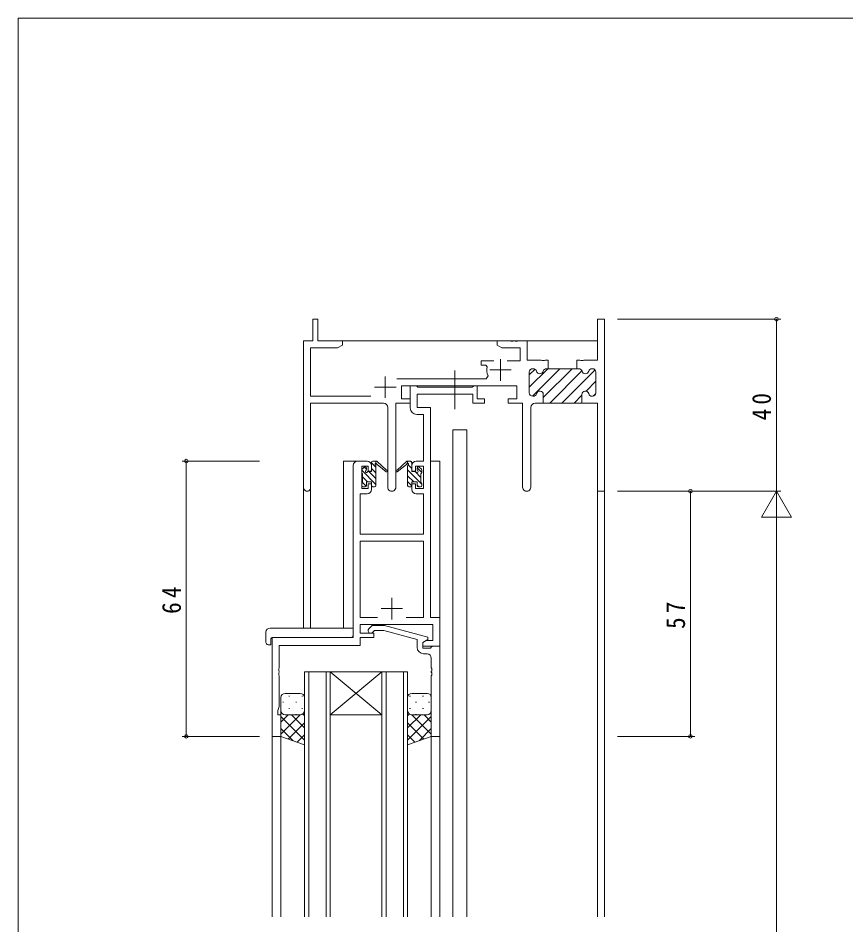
# Model space of a CAD drawing. Units: millimetres on the paper. Extents: x -420 to 373, y -297 to 267.
# Drawn here: x -417.7 to -225.1, y 53.5 to 264.4 of the extents above; entities that cross this region are included whole.
import ezdxf

# ---------------------------------------------------------------- set-up
doc = ezdxf.new("R2010")
doc.units = ezdxf.units.MM
doc.linetypes.add('CHAIN2', pattern=[12, 9, -1, 1, -1])
for name, color, linetype, lineweight in [('0-1_YKK_ZWAK', 7, 'Continuous', 9), ('0-3_YKK_11', 7, 'Continuous', 9), ('0-4_YKK_12', 2, 'Continuous', 9), ('0-5_YKK_13', 4, 'Continuous', 9), ('0-7_YKK_D', 6, 'Continuous', 9)]:
    doc.layers.add(name, color=color, linetype=linetype, lineweight=lineweight)
doc.styles.add('ＭＳ ゴシック', font='')
doc.styles.get('ＭＳ ゴシック').set_extended_font_data('MS Gothic')

msp = doc.modelspace()

# ---------------------------------------------------------------- linework, layer by layer
at = {"layer": '0-1_YKK_ZWAK'}
for p in [(-417.7, -260.6), (352.3, 264.4)]:
    msp.add_line(p, (-417.7, 264.4), dxfattribs=at)
at = {"layer": '0-3_YKK_11'}
for p, q in [((-349.163, 194.377), (-349.163, 189.377)), ((-347.963, 194.377), (-349.163, 194.377)), ((-347.963, 189.377), (-347.963, 194.377)), ((-282.893, 194.377), (-281.263, 194.377)), ((-282.893, 184.877), (-282.893, 194.377)), ((-281.263, 194.377), (-281.263, 154.377)), ((-351.263, 189.377), (-351.263, 155.192)), ((-349.163, 189.377), (-351.263, 189.377)), ((-349.633, 187.747), (-343.354, 187.747)), ((-349.633, 176.507), (-349.633, 187.747)), ((-342.263, 189.377), (-347.963, 189.377)), ((-343.354, 187.747), (-342.263, 188.377)), ((-342.263, 188.377), (-342.263, 189.377)), ((-306.263, 189.377), (-306.263, 188.377)), ((-303.221, 189.377), (-306.263, 189.377)), ((-306.263, 188.377), (-305.172, 187.747)), ((-305.172, 187.747), (-300.893, 187.747)), ((-303.038, 189.257), (-303.221, 189.377)), ((-302.488, 189.257), (-303.038, 189.257)), ((-302.305, 189.377), (-302.488, 189.257)), ((-302.221, 189.377), (-302.305, 189.377)), ((-302.038, 189.257), (-302.221, 189.377)), ((-301.488, 189.257), (-302.038, 189.257)), ((-301.305, 189.377), (-301.488, 189.257)), ((-299.263, 189.377), (-301.305, 189.377)), ((-300.893, 187.747), (-300.893, 184.677)), ((-299.263, 184.877), (-299.263, 189.377)), ((-309.963, 184.677), (-309.963, 183.677)), ((-307.013, 184.677), (-309.963, 184.677)), ((-309.963, 183.677), (-308.87, 183.677)), ((-308.87, 183.677), (-308.578, 183.309)), ((-305.463, 185.077), (-305.463, 180.077)), ((-300.893, 184.677), (-303.913, 184.677)), ((-295.971, 184.877), (-299.263, 184.877)), ((-295.788, 184.757), (-295.971, 184.877)), ((-295.238, 184.757), (-295.788, 184.757)), ((-295.055, 184.877), (-295.238, 184.757)), ((-294.363, 184.877), (-295.055, 184.877)), ((-294.363, 182.877), (-294.363, 184.877)), ((-294.363, 182.877), (-294.363, 184.877)), ((-287.663, 184.877), (-286.971, 184.877)), ((-287.663, 182.877), (-287.663, 184.877)), ((-286.971, 184.877), (-286.788, 184.757)), ((-286.788, 184.757), (-286.238, 184.757)), ((-286.238, 184.757), (-286.055, 184.877)), ((-286.055, 184.877), (-282.893, 184.877)), ((-307.963, 182.577), (-302.963, 182.577)), ((-298.763, 178.593), (-294.479, 182.877)), ((-298.763, 181.421), (-297.432, 182.752)), ((-298.763, 182.077), (-298.763, 177.277)), ((-298.763, 177.277), (-298.763, 182.077)), ((-298.046, 176.482), (-291.65, 182.877)), ((-297.862, 182.877), (-297.963, 182.877)), ((-297.963, 182.877), (-297.862, 182.877)), ((-295.513, 176.186), (-288.822, 182.877)), ((-294.363, 182.877), (-294.764, 182.877)), ((-287.663, 182.877), (-294.363, 182.877)), ((-293.993, 174.877), (-286.513, 182.358)), ((-291.165, 174.877), (-283.45, 182.592)), ((-287.262, 182.877), (-287.663, 182.877)), ((-287.262, 182.877), (-287.663, 182.877)), ((-284.063, 182.877), (-284.164, 182.877)), ((-284.063, 182.877), (-284.164, 182.877)), ((-283.263, 177.277), (-283.263, 182.077)), ((-283.263, 177.277), (-283.263, 182.077)), ((-332.263, 181.077), (-332.263, 176.077)), ((-308.813, 180.507), (-329.571, 180.507)), ((-308.361, 181.219), (-308.813, 180.507)), ((-285.553, 177.661), (-283.263, 179.951)), ((-334.763, 178.577), (-329.763, 178.577)), ((-328.463, 178.877), (-301.663, 178.877)), ((-328.463, 175.877), (-328.463, 178.877)), ((-326.463, 178.877), (-325.133, 178.877)), ((-326.463, 173.747), (-326.463, 178.877)), ((-325.133, 178.877), (-324.858, 178.697)), ((-324.858, 178.697), (-324.675, 178.577)), ((-324.675, 178.577), (-312.021, 178.577)), ((-312.021, 178.577), (-311.838, 178.697)), ((-311.838, 178.697), (-311.563, 178.877)), ((-311.563, 178.877), (-310.863, 178.877)), ((-310.863, 178.877), (-310.863, 175.877)), ((-301.663, 178.877), (-301.663, 175.877)), ((-335.613, 176.507), (-349.633, 176.507)), ((-326.463, 175.877), (-328.463, 175.877)), ((-326.463, 174.877), (-326.463, 175.877)), ((-324.833, 176.947), (-324.833, 173.877)), ((-311.863, 176.947), (-324.833, 176.947)), ((-311.863, 174.877), (-311.863, 176.947)), ((-310.863, 175.877), (-309.163, 175.877)), ((-309.163, 175.877), (-309.163, 174.877)), ((-303.663, 175.877), (-303.663, 174.877)), ((-301.663, 175.877), (-303.663, 175.877)), ((-297.963, 176.477), (-297.862, 176.477)), ((-297.862, 176.477), (-297.963, 176.477)), ((-295.513, 176.877), (-295.513, 174.877)), ((-295.513, 174.877), (-295.513, 176.877)), ((-288.336, 174.877), (-286.513, 176.701)), ((-286.513, 174.877), (-286.513, 176.877)), ((-286.513, 174.877), (-286.513, 176.877)), ((-286.513, 174.877), (-286.513, 176.877)), ((-286.513, 174.877), (-286.513, 176.877)), ((-284.164, 176.477), (-284.063, 176.477)), ((-284.164, 176.477), (-284.063, 176.477)), ((-283.889, 176.496), (-283.282, 177.103)), ((-349.633, 174.877), (-332.713, 174.877)), ((-349.633, 155.192), (-349.633, 174.877)), ((-331.713, 173.877), (-331.713, 155.327)), ((-329.813, 174.877), (-326.463, 174.877)), ((-329.813, 155.327), (-329.813, 174.877)), ((-324.833, 173.877), (-321.763, 173.877)), ((-321.763, 173.877), (-321.763, 125.007)), ((-309.163, 174.877), (-311.863, 174.877)), ((-303.663, 174.877), (-300.313, 174.877)), ((-300.313, 174.877), (-300.313, 155.327)), ((-298.413, 155.327), (-298.413, 173.877)), ((-297.413, 174.877), (-295.513, 174.877)), ((-295.513, 174.877), (-286.513, 174.877)), ((-282.893, 174.877), (-286.513, 174.877)), ((-282.893, 154.377), (-282.893, 174.877)), ((-323.393, 172.247), (-324.963, 172.247)), ((-323.393, 161.377), (-323.393, 172.247)), ((-339.763, 120.377), (-339.763, 160.377)), ((-338.763, 161.377), (-336.463, 161.377)), ((-335.463, 160.377), (-335.463, 159.077)), ((-326.063, 159.077), (-326.063, 160.377)), ((-325.063, 161.377), (-323.393, 161.377)), ((-337.763, 160.177), (-337.763, 154.977)), ((-336.263, 160.177), (-337.763, 160.177)), ((-336.263, 159.077), (-336.263, 160.177)), ((-335.463, 159.077), (-336.263, 159.077)), ((-325.263, 159.077), (-326.063, 159.077)), ((-325.263, 160.177), (-325.263, 159.077)), ((-323.393, 160.177), (-325.263, 160.177)), ((-323.393, 154.977), (-323.393, 160.177)), ((-336.263, 156.077), (-335.463, 156.077)), ((-336.263, 154.977), (-336.263, 156.077)), ((-335.463, 156.077), (-335.463, 154.777)), ((-326.063, 156.077), (-325.263, 156.077)), ((-326.063, 154.777), (-326.063, 156.077)), ((-325.263, 156.077), (-325.263, 154.977)), ((-337.763, 154.977), (-336.263, 154.977)), ((-325.263, 154.977), (-323.393, 154.977)), ((-281.263, 154.377), (-282.893, 154.377)), ((-338.133, 153.777), (-338.133, 144.377)), ((-336.463, 153.777), (-338.133, 153.777)), ((-323.393, 153.777), (-325.063, 153.777)), ((-323.393, 144.377), (-323.393, 153.777)), ((-338.133, 144.377), (-323.393, 144.377)), ((-338.133, 142.747), (-323.393, 142.747)), ((-338.133, 125.007), (-338.133, 142.747)), ((-323.393, 142.747), (-323.393, 125.007)), ((-330.763, 129.577), (-330.763, 124.577)), ((-333.263, 127.077), (-328.263, 127.077)), ((-334.113, 125.007), (-338.133, 125.007)), ((-334.113, 125.007), (-338.133, 125.007)), ((-323.393, 125.007), (-327.413, 125.007)), ((-321.763, 125.007), (-319.563, 125.007)), ((-319.563, 125.007), (-319.563, 118.377)), ((-338.133, 123.377), (-338.133, 121.377)), ((-321.193, 123.377), (-338.133, 123.377)), ((-336.087, 122.402), (-335.312, 123.177)), ((-335.312, 123.177), (-332.466, 123.177)), ((-332.466, 123.177), (-322.363, 120.47)), ((-321.193, 119.677), (-321.193, 123.377)), ((-358.563, 120.377), (-339.763, 120.377)), ((-358.563, 97.377), (-358.563, 120.377)), ((-338.133, 121.377), (-334.963, 121.377)), ((-338.133, 120.377), (-338.133, 118.477)), ((-334.963, 120.377), (-338.133, 120.377)), ((-334.815, 121.977), (-335.239, 121.553)), ((-334.963, 121.377), (-334.963, 120.377)), ((-332.624, 121.977), (-334.815, 121.977)), ((-324.863, 119.898), (-332.624, 121.977)), ((-322.363, 120.47), (-322.363, 119.87)), ((-356.933, 118.477), (-356.933, 113.336)), ((-338.133, 118.477), (-356.933, 118.477)), ((-324.863, 118.077), (-324.863, 119.898)), ((-322.363, 119.87), (-323.563, 119.177)), ((-323.563, 119.177), (-322.697, 119.677)), ((-323.563, 119.177), (-323.563, 117.877)), ((-323.563, 118.377), (-323.563, 119.177)), ((-319.563, 118.377), (-323.563, 118.377)), ((-322.697, 119.677), (-321.193, 119.677)), ((-321.563, 118.077), (-321.263, 118.377)), ((-321.263, 118.377), (-319.563, 118.377)), ((-319.563, 118.377), (-319.563, 97.377)), ((-323.563, 117.877), (-321.763, 117.877)), ((-322.563, 116.577), (-323.363, 116.577)), ((-321.763, 117.877), (-321.563, 118.077)), ((-321.563, 113.336), (-321.563, 115.577)), ((-356.933, 113.336), (-357.053, 113.152)), ((-357.053, 113.152), (-357.053, 112.602)), ((-357.053, 112.602), (-356.933, 112.419)), ((-356.933, 112.336), (-357.053, 112.152)), ((-357.053, 112.152), (-357.053, 111.602)), ((-356.933, 112.419), (-356.933, 112.336)), ((-321.443, 113.152), (-321.563, 113.336)), ((-321.563, 112.419), (-321.443, 112.602)), ((-321.563, 112.336), (-321.563, 112.419)), ((-321.443, 112.152), (-321.563, 112.336)), ((-321.443, 112.602), (-321.443, 113.152)), ((-321.443, 111.602), (-321.443, 112.152)), ((-357.053, 111.602), (-356.933, 111.419)), ((-356.933, 111.419), (-356.933, 104.284)), ((-321.563, 111.419), (-321.443, 111.602)), ((-321.563, 97.377), (-321.563, 111.419)), ((-356.933, 104.284), (-357.263, 103.377)), ((-357.263, 103.377), (-357.263, 102.377)), ((-357.263, 102.377), (-356.563, 102.377)), ((-356.563, 102.377), (-356.563, 97.377)), ((-356.563, 97.377), (-358.563, 97.377)), ((-319.563, 97.377), (-321.563, 97.377))]:
    msp.add_line(p, q, dxfattribs=at)
msp.add_lwpolyline([(-294.363, 182.877), (-294.764, 182.877), (-294.363, 182.877)], dxfattribs=at)
for centre, radius, start, end in [((-305.463, 182.577), 3.2, 166.787, 205.10791), ((-297.963, 182.077), 0.8, 90, 179.99998), ((-297.963, 182.077), 0.8, 90, 179.99998), ((-297.862, 182.077), 0.8, 14.47748, 89.99997), ((-297.862, 182.077), 0.8, 14.47748, 89.99997), ((-296.313, 182.477), 0.8, 194.47751, 345.52248), ((-296.313, 182.477), 0.8, 194.47751, 345.52248), ((-294.764, 182.077), 0.8, 90.00002, 165.52251), ((-294.764, 182.077), 0.8, 90.00002, 165.52251), ((-287.262, 182.077), 0.8, 14.47748, 89.99997), ((-287.262, 182.077), 0.8, 14.47748, 89.99997), ((-285.713, 182.477), 0.8, 194.47751, 345.52248), ((-285.713, 182.477), 0.8, 194.47751, 345.52248), ((-284.164, 182.077), 0.8, 90.00002, 165.52251), ((-284.164, 182.077), 0.8, 90.00002, 165.52251), ((-284.063, 182.077), 0.8, 0, 89.99998), ((-284.063, 182.077), 0.8, 0, 89.99998), ((-297.963, 177.277), 0.8, 180, 269.99998), ((-297.963, 177.277), 0.8, 180, 269.99998), ((-296.313, 176.877), 0.8, 0, 165.52248), ((-296.313, 176.877), 0.8, 0, 165.52248), ((-285.713, 176.877), 0.8, 14.47751, 179.99998), ((-285.713, 176.877), 0.8, 14.47751, 179.99998), ((-284.063, 177.277), 0.8, 270, 359.99998), ((-284.063, 177.277), 0.8, 270, 359.99998), ((-297.862, 177.277), 0.8, 270.00002, 345.52251), ((-297.862, 177.277), 0.8, 270.00002, 345.52251), ((-284.164, 177.277), 0.8, 194.47748, 269.99997), ((-284.164, 177.277), 0.8, 194.47748, 269.99997), ((-332.713, 173.877), 1, 0, 89.99998), ((-324.963, 173.747), 1.5, 180, 269.99998), ((-297.413, 173.877), 1, 90, 179.99998), ((-338.763, 160.377), 1, 90, 179.99998), ((-336.463, 160.377), 1, 0, 89.99998), ((-325.063, 160.377), 1, 90, 179.99998), ((-350.448, 155.192), 0.815, 179.99998, 0), ((-336.463, 154.777), 1, 270, 359.99998), ((-330.763, 155.327), 0.95, 179.99998, 0), ((-325.063, 154.777), 1, 180, 269.99998), ((-299.363, 155.327), 0.95, 179.99998, 0), ((-335.663, 121.977), 0.6, 134.99998, 315), ((-323.363, 118.077), 1.5, 180, 269.99998), ((-322.563, 115.577), 1, 0, 89.99998)]:
    msp.add_arc(centre, radius, start, end, dxfattribs=at)
at = {"layer": '0-4_YKK_12'}
for p, q in [((-342.763, 189.377), (-282.893, 189.377)), ((-316.563, 55.375), (-316.563, 168.677)), ((-316.563, 168.677), (-313.263, 168.677)), ((-313.263, 55.375), (-313.263, 168.677)), ((-338.763, 161.377), (-341.963, 161.377)), ((-341.963, 122.565), (-341.963, 161.377)), ((-321.763, 161.377), (-319.563, 161.377)), ((-319.563, 161.377), (-319.563, 55.375)), ((-351.263, 155.192), (-351.263, 122.565)), ((-349.633, 155.192), (-349.633, 122.565)), ((-282.893, 154.377), (-282.893, 55.375)), ((-281.263, 154.377), (-282.893, 154.377)), ((-281.263, 154.377), (-281.263, 55.375)), ((-355.463, 120.377), (-357.963, 120.377)), ((-351.063, 55.375), (-351.063, 112.373)), ((-351.063, 112.373), (-345.063, 112.373)), ((-350.063, 112.373), (-350.063, 55.375)), ((-346.063, 55.375), (-346.063, 112.373)), ((-345.063, 112.373), (-345.063, 55.375)), ((-333.063, 112.373), (-345.063, 102.373)), ((-345.063, 112.373), (-333.063, 102.373)), ((-345.063, 112.373), (-333.063, 112.373)), ((-333.063, 55.375), (-333.063, 112.373)), ((-333.063, 112.373), (-327.063, 112.373)), ((-332.063, 112.373), (-332.063, 55.375)), ((-328.063, 55.375), (-328.063, 112.373)), ((-327.063, 112.373), (-327.063, 55.375)), ((-345.063, 102.373), (-333.063, 102.373)), ((-358.563, 97.377), (-358.563, 55.375)), ((-356.564, 97.377), (-356.564, 55.375)), ((-321.563, 97.377), (-321.563, 55.375))]:
    msp.add_line(p, q, dxfattribs=at)
at = {"layer": '0-5_YKK_13', "linetype": 'CHAIN2'}
msp.add_line((-316.065, 173.447), (-316.065, 183.435), dxfattribs=at)
at = {"layer": '0-5_YKK_13'}
for p, q in [((-335.462, 158.977), (-335.462, 161.077)), ((-334.462, 160.008), (-335.462, 161.008)), ((-335.162, 161.377), (-334.372, 161.377)), ((-334.462, 161.355), (-334.485, 161.377)), ((-334.462, 160.877), (-334.462, 161.377)), ((-334.462, 155.677), (-334.462, 160.277)), ((-334.179, 161.307), (-331.996, 159.259)), ((-332.029, 158.914), (-334.169, 160.611)), ((-327.347, 161.307), (-329.53, 159.259)), ((-329.497, 158.914), (-327.357, 160.611)), ((-326.363, 161.377), (-327.154, 161.377)), ((-327.063, 160.877), (-327.063, 161.377)), ((-327.063, 155.677), (-327.063, 160.277)), ((-326.063, 159.691), (-326.915, 160.543)), ((-326.063, 161.038), (-326.402, 161.377)), ((-326.063, 158.977), (-326.063, 161.077)), ((-337.762, 158.677), (-337.762, 159.277)), ((-334.462, 155.967), (-337.762, 159.267)), ((-337.674, 159.489), (-337.174, 159.989)), ((-337.562, 156.377), (-337.562, 158.477)), ((-336.662, 159.514), (-337.155, 160.007)), ((-336.662, 159.777), (-336.662, 159.438)), ((-336.201, 158.977), (-335.462, 158.977)), ((-334.462, 157.314), (-336.126, 158.977)), ((-334.462, 158.661), (-335.462, 159.661)), ((-323.763, 156.044), (-327.063, 159.344)), ((-325.324, 158.977), (-326.063, 158.977)), ((-323.963, 157.591), (-325.349, 158.977)), ((-324.863, 159.777), (-324.863, 159.438)), ((-323.763, 158.738), (-324.858, 159.833)), ((-323.851, 159.489), (-324.351, 159.989)), ((-323.963, 156.377), (-323.963, 158.477)), ((-323.763, 158.677), (-323.763, 159.277)), ((-337.762, 155.677), (-337.762, 156.177)), ((-336.708, 155.518), (-337.567, 156.377)), ((-336.42, 156.577), (-337.562, 157.72)), ((-336.662, 156.577), (-335.462, 156.577)), ((-336.662, 156.577), (-336.662, 155.677)), ((-335.462, 156.577), (-335.462, 155.677)), ((-325.643, 156.577), (-327.063, 157.997)), ((-326.065, 155.651), (-327.063, 156.65)), ((-326.063, 156.577), (-326.063, 155.677)), ((-324.863, 156.577), (-326.063, 156.577)), ((-324.863, 156.577), (-324.863, 155.677)), ((-323.763, 155.677), (-323.763, 156.177)), ((-336.962, 155.377), (-337.462, 155.377)), ((-335.227, 155.384), (-335.455, 155.613)), ((-334.762, 155.377), (-335.162, 155.377)), ((-326.763, 155.377), (-326.363, 155.377)), ((-324.443, 155.377), (-324.863, 155.797)), ((-324.563, 155.377), (-324.063, 155.377)), ((-359.051, 122.565), (-339.763, 122.565)), ((-339.763, 121.565), (-339.763, 122.565)), ((-360.051, 121.565), (-360.051, 119.19)), ((-358.563, 120.377), (-340.263, 120.377)), ((-339.763, 121.565), (-339.763, 120.877)), ((-359.051, 118.685), (-358.863, 118.685)), ((-358.863, 120.077), (-358.863, 119.185)), ((-358.863, 118.685), (-358.863, 119.185)), ((-356.563, 106.377), (-356.563, 103.377)), ((-352.063, 107.377), (-355.563, 107.377)), ((-354.728, 106.712), (-354.528, 106.712)), ((-351.698, 106.712), (-351.498, 106.712)), ((-351.063, 103.377), (-351.063, 106.377)), ((-327.063, 103.377), (-327.063, 106.377)), ((-326.428, 106.712), (-326.628, 106.712)), ((-326.063, 107.377), (-322.563, 107.377)), ((-323.398, 106.712), (-323.598, 106.712)), ((-321.563, 106.377), (-321.563, 103.377)), ((-356.563, 97.377), (-356.563, 103.377)), ((-356.143, 105.297), (-355.943, 105.297)), ((-354.728, 103.882), (-354.528, 103.882)), ((-353.113, 105.297), (-352.913, 105.297)), ((-351.698, 103.882), (-351.498, 103.882)), ((-351.063, 103.377), (-351.063, 95.377)), ((-351.063, 103.357), (-351.063, 103.357)), ((-327.063, 103.377), (-327.063, 95.377)), ((-327.063, 103.357), (-327.063, 103.357)), ((-326.428, 103.882), (-326.628, 103.882)), ((-325.013, 105.297), (-325.213, 105.297)), ((-323.398, 103.882), (-323.598, 103.882)), ((-321.983, 105.297), (-322.183, 105.297)), ((-321.563, 97.377), (-321.563, 103.377)), ((-354.871, 102.377), (-356.563, 100.685)), ((-352.043, 102.377), (-356.563, 97.857)), ((-356.563, 102.009), (-351.063, 96.509)), ((-355.978, 102.467), (-355.943, 102.467)), ((-355.563, 102.377), (-352.063, 102.377)), ((-355.563, 102.377), (-352.063, 102.377)), ((-354.103, 102.377), (-351.063, 99.337)), ((-353.113, 102.467), (-352.913, 102.467)), ((-351.469, 102.572), (-351.063, 102.166)), ((-326.656, 102.572), (-327.063, 102.166)), ((-324.023, 102.377), (-327.063, 99.337)), ((-321.563, 102.009), (-327.063, 96.509)), ((-326.083, 102.377), (-321.563, 97.857)), ((-322.563, 102.377), (-326.063, 102.377)), ((-322.563, 102.377), (-326.063, 102.377)), ((-325.013, 102.467), (-325.213, 102.467)), ((-323.255, 102.377), (-321.563, 100.685)), ((-322.148, 102.467), (-322.183, 102.467)), ((-356.563, 99.181), (-353.729, 96.347)), ((-351.063, 100.529), (-354.841, 96.751)), ((-327.063, 100.529), (-323.285, 96.751)), ((-321.563, 99.181), (-324.397, 96.347)), ((-351.063, 95.377), (-356.563, 97.377)), ((-351.063, 97.7), (-352.766, 95.997)), ((-327.063, 97.7), (-325.359, 95.997)), ((-327.063, 95.377), (-321.563, 97.377))]:
    msp.add_line(p, q, dxfattribs=at)
for centre, radius, start, end in [((-335.162, 161.077), 0.3, 90, 180), ((-334.462, 160.677), 0.2, 20.88332, 233.1301), ((-334.762, 160.277), 0.3, 0, 53.1301), ((-334.372, 161.077), 0.3, 49.8974, 90), ((-333.995, 160.855), 0.3, 200.88332, 234.62001), ((-327.531, 160.855), 0.3, 305.37997, 339.11667), ((-327.154, 161.077), 0.3, 90, 130.10258), ((-327.063, 160.677), 0.2, 306.86989, 159.11667), ((-326.763, 160.277), 0.3, 126.86989, 180), ((-326.363, 161.077), 0.3, 0, 90), ((-337.462, 159.277), 0.3, 135, 180), ((-337.562, 158.677), 0.2, 180, 270), ((-336.962, 159.777), 0.3, 0, 135), ((-336.662, 158.977), 0.25, 123.05573, 326.94426), ((-336.962, 159.438), 0.3, 303.05573, 0), ((-336.201, 158.677), 0.3, 90, 146.94426), ((-331.913, 159.077), 0.2, 234.62001, 114.62001), ((-329.613, 159.077), 0.2, 65.37997, 305.37997), ((-325.324, 158.677), 0.3, 33.05573, 90), ((-324.863, 158.977), 0.25, 213.05573, 56.94426), ((-324.563, 159.777), 0.3, 45, 180), ((-324.563, 159.438), 0.3, 180, 236.94426), ((-323.963, 158.677), 0.2, 270, 0), ((-324.063, 159.277), 0.3, 0, 45), ((-337.562, 156.177), 0.2, 90, 180), ((-323.963, 156.177), 0.2, 0, 90), ((-337.462, 155.677), 0.3, 180, 270), ((-336.962, 155.677), 0.3, 270, 0), ((-335.162, 155.677), 0.3, 180, 270), ((-334.762, 155.677), 0.3, 270, 0), ((-326.763, 155.677), 0.3, 180, 270), ((-326.363, 155.677), 0.3, 270, 0), ((-324.563, 155.677), 0.3, 180, 270), ((-324.063, 155.677), 0.3, 270, 0), ((-359.051, 121.565), 1, 90.0051, 180), ((-358.563, 120.077), 0.3, 90, 180), ((-340.263, 120.877), 0.5, 270, 0), ((-359.624, 119.162), 0.427, 176.2506, 225.91696), ((-359.278, 119.831), 1.168, 236.65906, 281.21634), ((-355.563, 106.377), 1, 90.00009, 180.00009), ((-352.063, 106.377), 1, 0.00009, 90.00009), ((-326.063, 106.377), 1, 89.99989, 179.99989), ((-322.563, 106.377), 1, 359.99989, 89.99989), ((-355.563, 103.377), 1, 180.00009, 270.00009), ((-355.563, 103.377), 1, 180.00009, 270.00009), ((-352.063, 103.377), 1, 270.00009, 0.00009), ((-352.063, 103.377), 1, 270.00009, 0.00009), ((-326.063, 103.377), 1, 179.99989, 269.99989), ((-326.063, 103.377), 1, 179.99989, 269.99989), ((-322.563, 103.377), 1, 269.99989, 359.99989), ((-322.563, 103.377), 1, 269.99989, 359.99989)]:
    msp.add_arc(centre, radius, start, end, dxfattribs=at)
at = {"layer": '0-7_YKK_D'}
for p, q in [((-278.263, 194.377), (-240.263, 194.377)), ((-241.263, 154.377), (-241.263, 194.377)), ((-361.563, 161.377), (-379.563, 161.377)), ((-378.563, 161.377), (-378.563, 97.377)), ((-278.263, 154.377), (-240.263, 154.377)), ((-278.263, 154.377), (-260.263, 154.377)), ((-278.263, 154.377), (-240.263, 154.377)), ((-261.263, 97.377), (-261.263, 154.377)), ((-241.263, 154.377), (-244.763, 148.315)), ((-241.263, 154.377), (-241.263, 142.253)), ((-241.263, 154.377), (-237.763, 148.315)), ((-244.763, 148.315), (-237.763, 148.315)), ((-241.263, 147.377), (-241.263, -78.623)), ((-361.563, 97.377), (-379.563, 97.377)), ((-278.263, 97.377), (-260.263, 97.377))]:
    msp.add_line(p, q, dxfattribs=at)
for centre in [(-241.263, 194.377), (-378.563, 161.377), (-261.263, 154.377), (-378.563, 97.377), (-261.263, 97.377)]:
    msp.add_circle(centre, 0.425, dxfattribs=at)

# ---------------------------------------------------------------- texts
at = {"layer": '0-7_YKK_D', "color": 3, "char_height": 4.399, "attachment_point": 7, "rotation": 90, "style": 'ＭＳ ゴシック'}
for s, insert in [('\\T1.36;\\W0.9;40', (-242.463, 170.857)), ('\\T1.36;\\W0.9;64', (-379.763, 125.857)), ('\\T1.36;\\W0.9;57', (-262.463, 122.357))]:
    msp.add_mtext(s, dxfattribs=dict(at, insert=insert))

doc.saveas('drawing.dxf')
